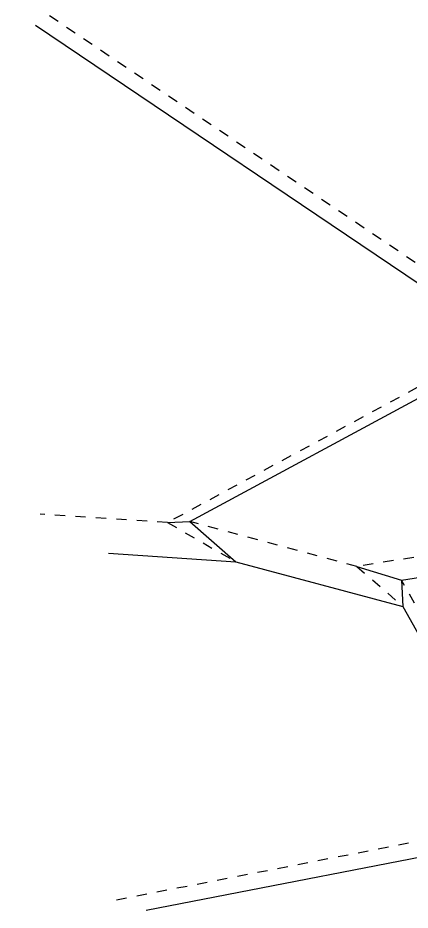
# Model space of a CAD drawing. Extents: x -8 to 221, y -288 to -9.
# Drawn here: x -7.6 to 32.9, y -194.4 to -102.3 of the extents above; entities that cross this region are included whole.
import ezdxf

# ---------------------------------------------------------------- set-up
doc = ezdxf.new("R2010")
doc.units = 0
for name, pattern in [('AI-LINETYPE-115', [2.116667, 1.058333, -1.058333]), ('AI-LINETYPE-116', [2.116667, 1.058333, -1.058333]), ('AI-LINETYPE-178', [2.116667, 1.058333, -1.058333]), ('AI-LINETYPE-192', [2.116667, 1.058333, -1.058333]), ('AI-LINETYPE-40', [2.116667, 1.058333, -1.058333]), ('AI-LINETYPE-428', [2.116667, 1.058333, -1.058333]), ('AI-LINETYPE-449', [2.116667, 1.058333, -1.058333]), ('AI-LINETYPE-93', [2.116667, 1.058333, -1.058333]), ('AI-LINETYPE-94', [2.116667, 1.058333, -1.058333])]:
    doc.linetypes.add(name, pattern=pattern)
doc.layers.add('MOUNTAINLINE', color=7, linetype='CONTINUOUS')
doc.layers.add('VALLEYLINE', color=7, linetype='CONTINUOUS')

# ---------------------------------------------------------------- blocks, each defined once
blk = doc.blocks.new('BLOCK_99')
at = {"layer": 'VALLEYLINE', "color": 29}
blk.add_lwpolyline([(-5.745, -103.043), (37.004, -131.879)], dxfattribs=at)
blk = doc.blocks.new('BLOCK_116')
at = {"layer": 'VALLEYLINE', "color": 29}
blk.add_lwpolyline([(10.161, -154.281), (35.936, -140.353)], dxfattribs=at)
blk = doc.blocks.new('BLOCK_172')
at = {"layer": 'VALLEYLINE', "color": 29}
blk.add_lwpolyline([(32.006, -160.31), (48.322, -157.73)], dxfattribs=at)
blk = doc.blocks.new('BLOCK_186')
at = {"layer": 'VALLEYLINE', "color": 29}
blk.add_lwpolyline([(32.165, -163.038), (42.854, -182.033)], dxfattribs=at)
blk = doc.blocks.new('BLOCK_187')
at = {"layer": 'VALLEYLINE', "color": 29}
blk.add_lwpolyline([(1.779, -157.542), (14.917, -158.419)], dxfattribs=at)
blk = doc.blocks.new('BLOCK_188')
at = {"layer": 'VALLEYLINE', "color": 29}
blk.add_lwpolyline([(14.917, -158.419), (32.165, -163.038)], dxfattribs=at)
blk = doc.blocks.new('BLOCK_237')
at = {"layer": 'VALLEYLINE', "color": 29}
blk.add_lwpolyline([(5.652, -194.383), (42.505, -187.22)], dxfattribs=at)
blk = doc.blocks.new('BLOCK_421')
at = {"layer": 'VALLEYLINE', "color": 29}
blk.add_lwpolyline([(7.869, -154.375), (10.161, -154.281)], dxfattribs=at)
blk = doc.blocks.new('BLOCK_441')
at = {"layer": 'VALLEYLINE', "color": 29}
blk.add_lwpolyline([(27.409, -158.9), (32.006, -160.31)], dxfattribs=at)
blk = doc.blocks.new('BLOCK_442')
at = {"layer": 'VALLEYLINE', "color": 29}
blk.add_lwpolyline([(10.161, -154.281), (14.917, -158.419)], dxfattribs=at)
blk = doc.blocks.new('BLOCK_501')
at = {"layer": 'VALLEYLINE', "color": 29}
blk.add_lwpolyline([(32.006, -160.31), (32.165, -163.038)], dxfattribs=at)
blk = doc.blocks.new('BLOCK_665')
at = {"layer": 'MOUNTAINLINE', "color": 29, "linetype": 'AI-LINETYPE-40'}
blk.add_lwpolyline([(35.176, -128.708), (-7.573, -99.873)], dxfattribs=at)
blk = doc.blocks.new('BLOCK_718')
at = {"layer": 'MOUNTAINLINE', "color": 29, "linetype": 'AI-LINETYPE-93'}
blk.add_lwpolyline([(33.644, -140.448), (7.869, -154.375)], dxfattribs=at)
blk = doc.blocks.new('BLOCK_719')
at = {"layer": 'MOUNTAINLINE', "color": 29, "linetype": 'AI-LINETYPE-94'}
blk.add_lwpolyline([(7.869, -154.375), (-5.268, -153.499)], dxfattribs=at)
blk = doc.blocks.new('BLOCK_740')
at = {"layer": 'MOUNTAINLINE', "color": 29, "linetype": 'AI-LINETYPE-115'}
blk.add_lwpolyline([(43.725, -156.321), (27.409, -158.9)], dxfattribs=at)
blk = doc.blocks.new('BLOCK_741')
at = {"layer": 'MOUNTAINLINE', "color": 29, "linetype": 'AI-LINETYPE-116'}
blk.add_lwpolyline([(27.409, -158.9), (10.161, -154.281)], dxfattribs=at)
blk = doc.blocks.new('BLOCK_803')
at = {"layer": 'MOUNTAINLINE', "color": 29, "linetype": 'AI-LINETYPE-178'}
blk.add_lwpolyline([(42.695, -179.304), (32.006, -160.31)], dxfattribs=at)
blk = doc.blocks.new('BLOCK_817')
at = {"layer": 'MOUNTAINLINE', "color": 29, "linetype": 'AI-LINETYPE-192'}
blk.add_lwpolyline([(38.971, -186.271), (2.118, -193.434)], dxfattribs=at)
blk = doc.blocks.new('BLOCK_1053')
at = {"layer": 'MOUNTAINLINE', "color": 29, "linetype": 'AI-LINETYPE-428'}
blk.add_lwpolyline([(7.869, -154.375), (14.917, -158.419)], dxfattribs=at)
blk = doc.blocks.new('BLOCK_1074')
at = {"layer": 'MOUNTAINLINE', "color": 29, "linetype": 'AI-LINETYPE-449'}
blk.add_lwpolyline([(27.409, -158.9), (32.165, -163.038)], dxfattribs=at)

msp = doc.modelspace()

# ---------------------------------------------------------------- block references
at = {"layer": 'MOUNTAINLINE'}
for name in ['BLOCK_665', 'BLOCK_718', 'BLOCK_719', 'BLOCK_1053', 'BLOCK_741', 'BLOCK_740', 'BLOCK_1074', 'BLOCK_803', 'BLOCK_817']:
    msp.add_blockref(name, (0, 0), dxfattribs=at)
at = {"layer": 'VALLEYLINE'}
for name in ['BLOCK_99', 'BLOCK_116', 'BLOCK_421', 'BLOCK_442', 'BLOCK_187', 'BLOCK_188', 'BLOCK_172', 'BLOCK_441', 'BLOCK_501', 'BLOCK_186', 'BLOCK_237']:
    msp.add_blockref(name, (0, 0), dxfattribs=at)

doc.saveas('drawing.dxf')
